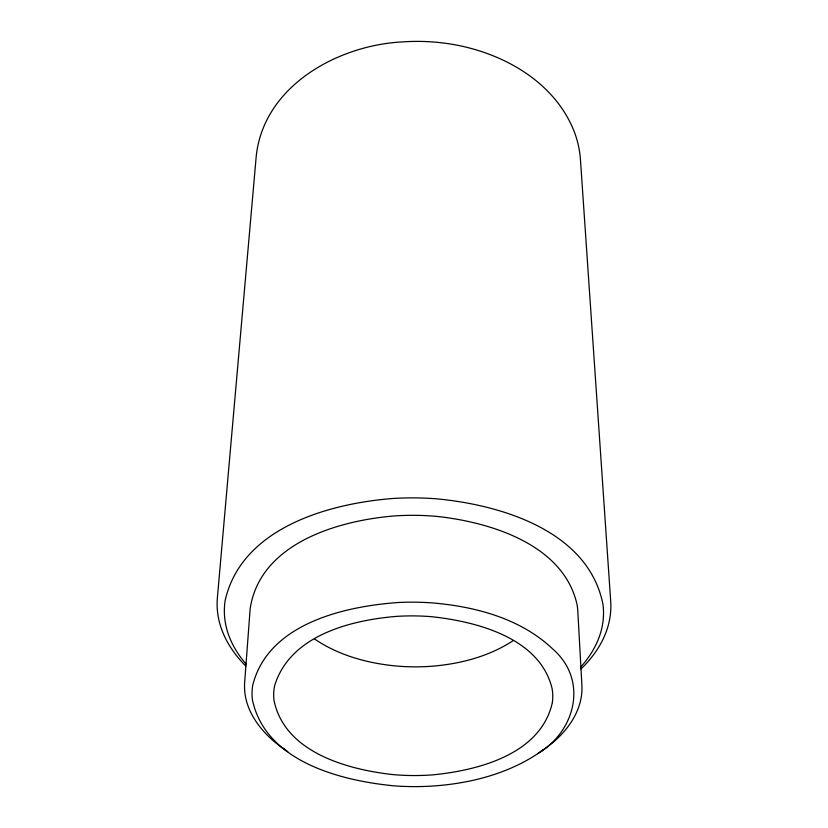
<?xml version="1.0" encoding="UTF-8"?>
<svg xmlns="http://www.w3.org/2000/svg" width="828" height="828" viewBox="0 0 828 828"><rect width="100%" height="100%" fill="white"/><g stroke="black" fill="none" stroke-linecap="round" stroke-linejoin="round"><path stroke-width="1.24" d="M580.894 666.84C591.627 654.876 599.855 640.303 602.577 624.343A68.848 68.848 0 0 0 603.043 604.782C588.698 530.945 501.126 504.769 436.004 498.777A314.423 314.423 0 0 0 393.248 498.456C328.447 503.455 241.455 527.943 225.123 600.652A68.817 68.817 0 0 0 224.605 616.891C226.116 634.476 234.552 650.839 246.04 664.004M581.008 668.92C596.108 654.482 607.928 635.583 610.381 614.521A71.912 71.912 0 0 0 610.702 601.211L580.449 159.628A97.828 97.828 0 0 0 574.404 132.066C553.818 78.857 496.355 49.142 442.152 42.87A212.62 212.62 0 0 0 401.808 41.938C337.296 45.478 263.801 86.102 256.245 156.026L217.381 597.744A71.901 71.901 0 0 0 217.453 611.085C219.503 632.23 231.012 651.367 245.885 666.085M537.61 753.646C575.605 731.507 588.429 680.119 552.938 649.183C521.288 618.93 476.68 606.903 434.1 603.053A280.847 280.847 0 0 0 398.651 602.473C343.837 606.334 267.734 623.867 252.633 685.677A52.951 52.951 0 0 0 252.426 699.888C265.571 761.77 340.929 780.876 395.173 785.938A280.951 280.951 0 0 0 429.732 786.207C471.608 783.857 514.302 772.565 547.846 746.442C567.108 732.221 583.367 710.051 581.898 685.056L577.83 611.468A60.133 60.133 0 0 0 577.033 604.492C563.485 544.306 490.176 522.106 436.522 516.372A271.988 271.988 0 0 0 395.453 515.854C338.724 520.294 260.189 542.951 250.17 608.601L244.674 682.231C242.449 711.873 264.411 736.547 287.782 751.648M543.292 749.723L540.374 751.689M513.236 640.572C489.483 656.252 461.103 663.725 432.972 666.147A217.381 217.381 0 0 1 394.242 665.815C366.142 662.928 337.876 654.958 314.381 638.864M285.049 749.64L282.162 747.632M552.369 702.517C540.901 754.236 478.367 770.402 432.744 774.863A242.749 242.749 0 0 1 392.379 774.542C346.829 769.367 284.47 752.186 273.964 700.209A45.871 45.871 0 0 1 274.554 686.029C289.583 635.718 349.944 620.244 396.364 616.394A243.277 243.277 0 0 1 431.243 616.663C476.224 621.424 539.887 637.674 552.09 688.544A46.037 46.037 0 0 1 552.369 702.517"/></g></svg>
